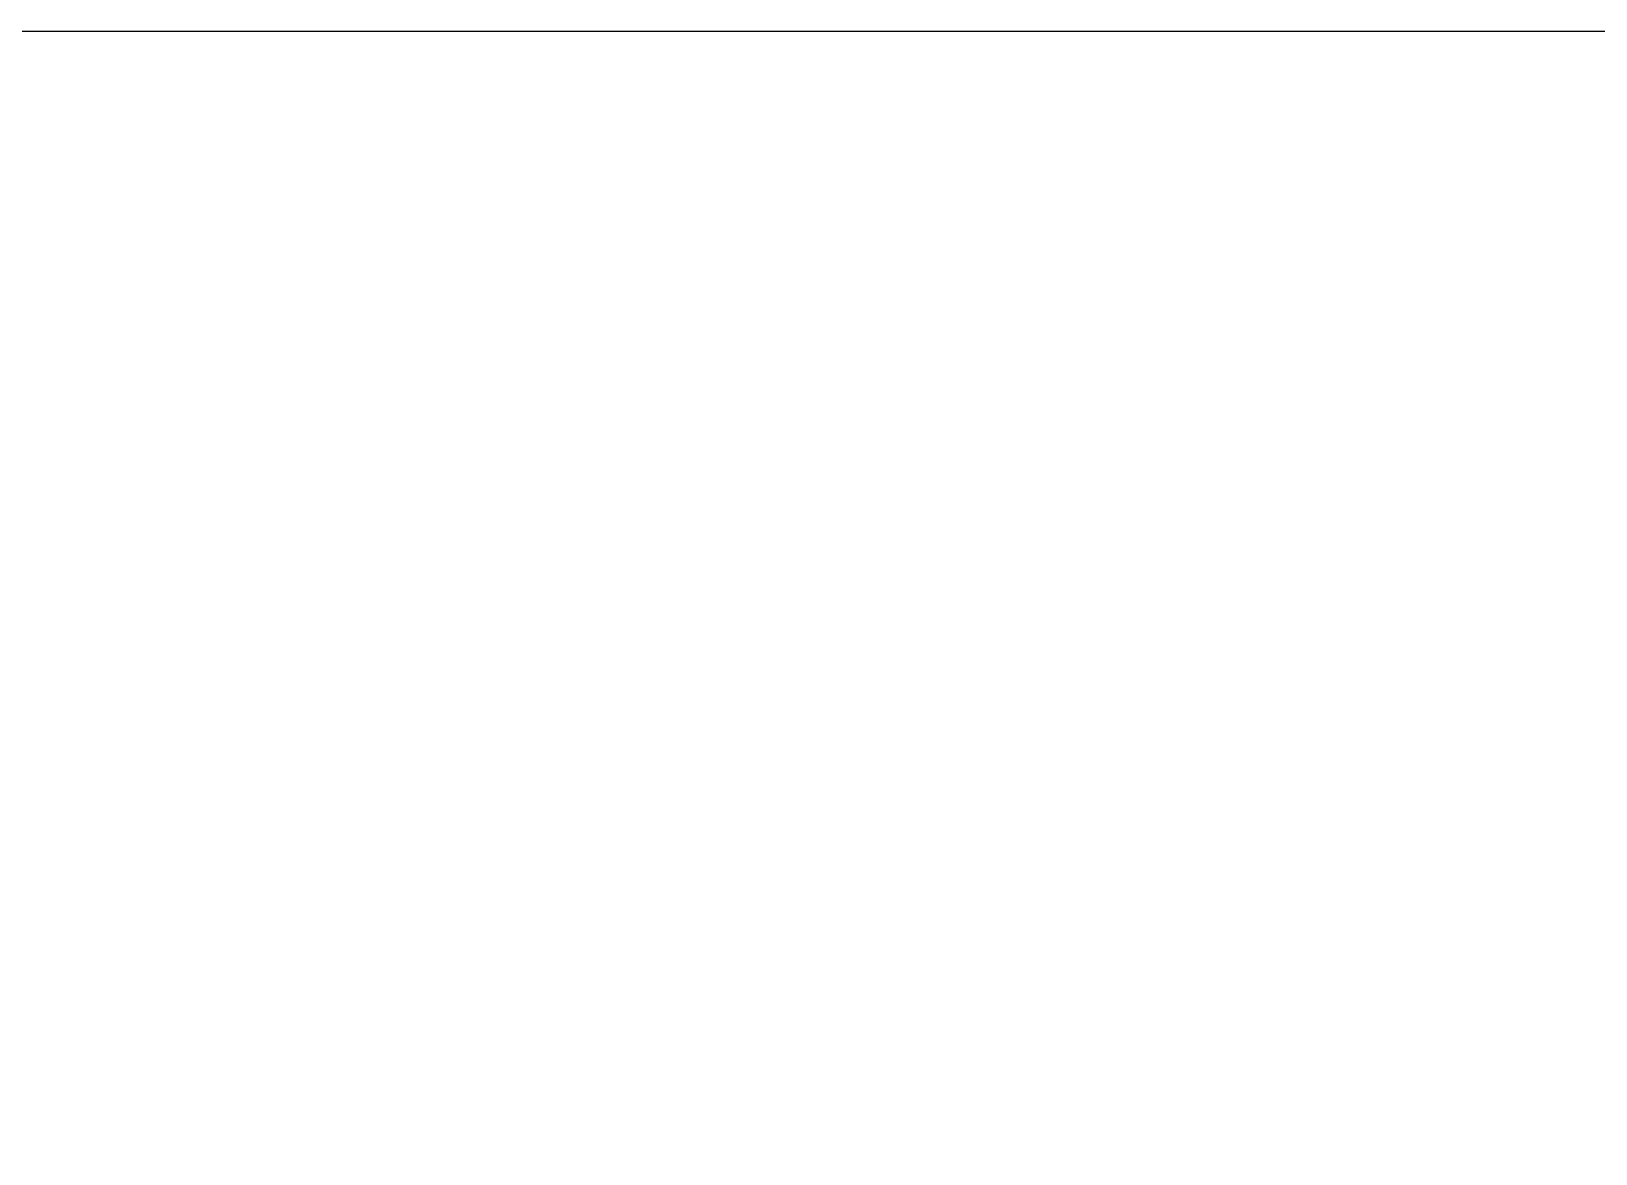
# Model space of a CAD drawing. Header units: millimetres. Extents: x -5713 to 5719, y -6024 to 5481.
# Drawn here: x 621 to 2265, y 4301 to 5481 of the extents above; entities that cross this region are included whole.
import ezdxf

# ---------------------------------------------------------------- set-up
doc = ezdxf.new("R2010")
doc.units = ezdxf.units.MM
doc.layers.add('DIKOM_РАЗМЕР_ЗОНА', color=7, linetype='Continuous')
doc.styles.add('style1', font='arial.ttf', dxfattribs={"width": 0.8})
doc.dimstyles.new('1-50', dxfattribs={"dimtxt": 300, "dimasz": 200, "dimexe": 100, "dimexo": 0, "dimgap": 100, "dimtad": 1, "dimdec": 0, "dimtxsty": 'style1', "dimcen": 0, "dimclrd": 7, "dimclre": 7, "dimadec": 1, "dimazin": 2, "dimtfac": 1, "dimtdec": 0, "dimtmove": 1, "dimatfit": 3, "dimfxl": 0, "dimlwd": 25, "dimlwe": 18, "dimarcsym": 0})

# ---------------------------------------------------------------- blocks, each defined once
blk = doc.blocks.new('*D13')
at = {"layer": 'Defpoints', "color": 0, "transparency": 16777216}
for p in [(-612.2, 5480.9), (971.7, -4271.4), (5619.4, -4271.4)]:
    blk.add_point(p, dxfattribs=at)
at = {"layer": 'DIKOM_РАЗМЕР_ЗОНА', "color": 7, "lineweight": 18, "transparency": 16777216}
for p, q in [((-612.2, 5480.9), (5719.4, 5480.9)), ((971.7, -4271.4), (5719.4, -4271.4))]:
    blk.add_line(p, q, dxfattribs=at)
at = {"layer": 'DIKOM_РАЗМЕР_ЗОНА', "color": 7, "lineweight": 25, "transparency": 16777216}
blk.add_line((5619.4, 5280.9), (5619.4, -4071.4), dxfattribs=at)
at = {"layer": 'DIKOM_РАЗМЕР_ЗОНА', "color": 7, "transparency": 16777216}
for points in [[(5586, 5280.9), (5652.7, 5280.9), (5619.4, 5480.9)], [(5586, -4071.4), (5652.7, -4071.4), (5619.4, -4271.4)]]:
    blk.add_solid(points, dxfattribs=at)
at = {"layer": 'DIKOM_РАЗМЕР_ЗОНА', "color": 0, "transparency": 16777216, "insert": (5366.2, 2209.9), "char_height": 300, "attachment_point": 5, "rotation": 90, "style": 'style1'}
blk.add_mtext('9750', dxfattribs=at)

msp = doc.modelspace()

# ---------------------------------------------------------------- dimensions: what is measured, and where the dimension line sits
at = {"layer": 'DIKOM_РАЗМЕР_ЗОНА'}
dim = msp.add_linear_dim(base=(5619.4, -4271.4), p1=(-612.2, 5480.9), p2=(971.7, -4271.4), angle=90, text='9750', dimstyle='1-50', override={"dimscale": 1, "dimtix": 0, "dimtofl": 1, "dimtmove": 1, "dimatfit": 3}, dxfattribs=at)
dim.commit()
dim.dimension.update_dxf_attribs({"geometry": '*D13', "text_midpoint": (5619.4, 2209.9), "dimtype": 160})

doc.saveas('drawing.dxf')
